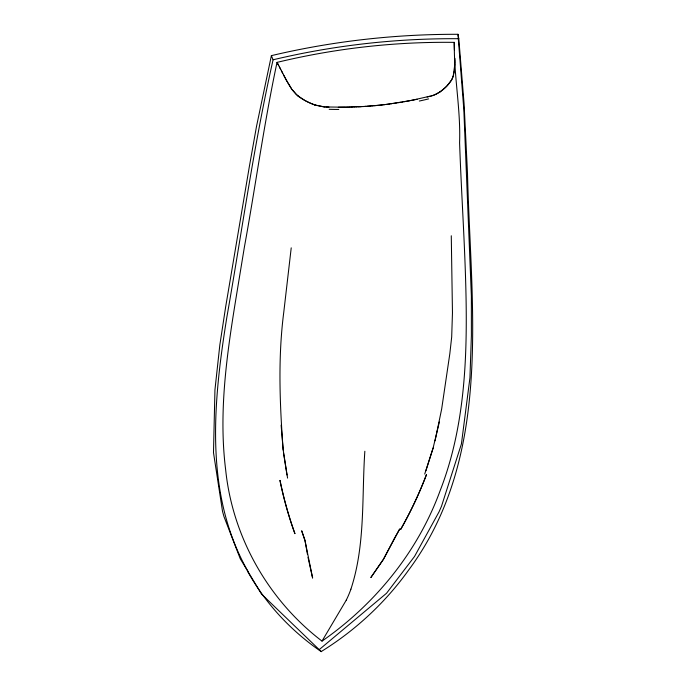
<?xml version="1.0" encoding="UTF-8"?>
<svg xmlns="http://www.w3.org/2000/svg" width="686" height="686" viewBox="0 0 686 686"><rect width="100%" height="100%" fill="white"/><g stroke="black" fill="none" stroke-linecap="round" stroke-linejoin="round"><path stroke-width="1.03" d="M454.758 59.871L454.415 70.761L452.674 77.647A31.47 23.204 1.2 0 1 451.551 79.885L447.426 85.424A59.27 44.187 2.9 0 1 439.915 91.984L433.38 95.414L411.025 100.499M454.792 64.072L453.497 75.331M454.321 42.369C453.815 75.906 460.786 109.1 459.586 142.697C461.438 196.273 465.34 249.781 466.146 303.401C467.037 366.504 463.35 431.022 440.223 490.439C417.98 551.613 375.225 604.1 322.008 641.11C268.329 600.147 232.605 537.155 225.668 469.884C218.199 410.219 227.452 350.289 237.099 291.447L244.43 246.857C255.638 185.4 264.033 123.497 277.015 62.392C334.991 48.389 394.69 41.606 454.321 42.369L454.475 50.147M364.841 451.251C361.719 497.118 365.501 544.77 350.923 589.103M291.224 247.843L283.781 312.139C277.864 357.818 279.777 404.226 283.181 450.025M321.254 651.537A255.552 212.6 -38.9 0 0 408.53 570.229C493.766 455.573 470.605 306.548 467.5 173.472L464.105 104.015L458.797 38.708L457.965 34.3C395.179 34.111 332.487 41.169 271.382 55.643L273.079 59.785C253.854 144.806 241.987 231.199 226.886 316.992C213.295 401.456 203.802 494.409 248.263 571.892M439.357 421.984L433.063 448.215L424.703 474.077M271.382 55.643L256.487 126.533L249.378 166.389L225.643 306.959L219.829 345.007L214.941 389.94L213.492 452.631L222.504 511.276L223.97 516.592L240.254 558.738L261.486 594.016L321.348 651.7A266.331 241 -9.4 0 1 248.015 572.047M435.053 440.832L441.664 409.002L449.81 353.813L451.688 337.006L452.46 312.799L451.277 235.77M433.123 448.001L425.877 470.828M453.275 76.043L452.537 77.964A31.307 23.084 1.2 0 1 451.577 79.833M346.267 600.139L322.008 641.11M319.101 649.728L386.544 593.253L414.558 556.415L439.023 511.885L441.51 506.234L461.412 443.962L469.944 377.772L471.385 335.668L471.368 295.975L463.83 109.623L457.965 34.3M439.829 92.061L435.799 94.394L431.074 96.031M430.088 96.28L427.121 97.026M417.105 99.29L403.908 101.777M273.079 59.785C333.876 45.31 396.311 38.262 458.797 38.708M410.014 100.688L385.575 104.564M401.867 102.128L402.888 101.957M400.847 102.3L397.794 102.789M396.782 102.951L392.701 103.569M390.668 103.86L391.689 103.715M389.648 104.006L374.324 105.79M383.534 104.821L384.554 104.692M382.514 104.949L361.822 106.622M372.266 105.944L373.295 105.867M371.237 106.021L367.121 106.313M365.063 106.441L366.092 106.373M363.005 106.562L364.034 106.502M361.976 106.613L357.86 106.819M360.947 106.673L338.309 107.273M355.811 106.905L356.831 106.862M353.753 106.982L354.782 106.947M352.724 107.025L350.666 107.085M348.608 107.145L349.637 107.119M346.55 107.188L347.579 107.17M345.521 107.213L324.358 106.939M328.997 107.119L325.893 107.007M324.855 106.965L314.891 105.001M323.818 106.913L314.763 104.958A58.602 43.098 7.3 0 1 304.704 100.37L298.256 96.083A30.853 22.269 8.2 0 1 296.138 94.256L292.022 89.54L287.4 82.174M291.97 89.48L296.421 94.522A30.69 22.149 8.2 0 0 298.204 96.04M291.516 88.837L285.376 78.418M287.031 81.514L277.015 62.392M277.367 63.035L278.739 65.624M279.425 66.919L280.771 69.492M285.05 77.784L283.738 75.254M281.44 70.778L282.761 73.342M308.005 557.332L312.627 578.101L305.116 541.168L301.677 530.767L304.91 539.968L307.482 554.537M287.58 478.108L283.155 449.81L281.123 425.106M286.988 474.986L283.558 453.146M454.724 58.327L454.801 63.249M454.724 58.499L454.741 59.185M454.466 49.992L454.329 43.081M428.561 98.904A157.043 80.897 -4.2 0 1 419.335 101.039M350.932 589.163A196.042 47.377 87.8 0 1 346.267 600.096M451.722 79.876A54.074 40.217 2.6 0 1 439.735 91.993M338.79 109.451A155.568 76.223 4 0 1 329.203 109.306M314.934 104.915A53.388 39.119 7.5 0 1 298.101 96.109M294.963 533.588A564.003 457.768 -28.1 0 1 280.051 480.423M294.851 533.631A563.978 457.725 -28 0 1 279.931 480.466M394.381 538.45L383.551 559.116L370.826 577.569L383.225 559.656L399.741 528.932L394.381 538.45M400.718 529.309A479.231 404.354 -9.1 0 0 426.503 474.515A479.205 404.26 -9.2 0 1 400.735 529.318"/></g></svg>
